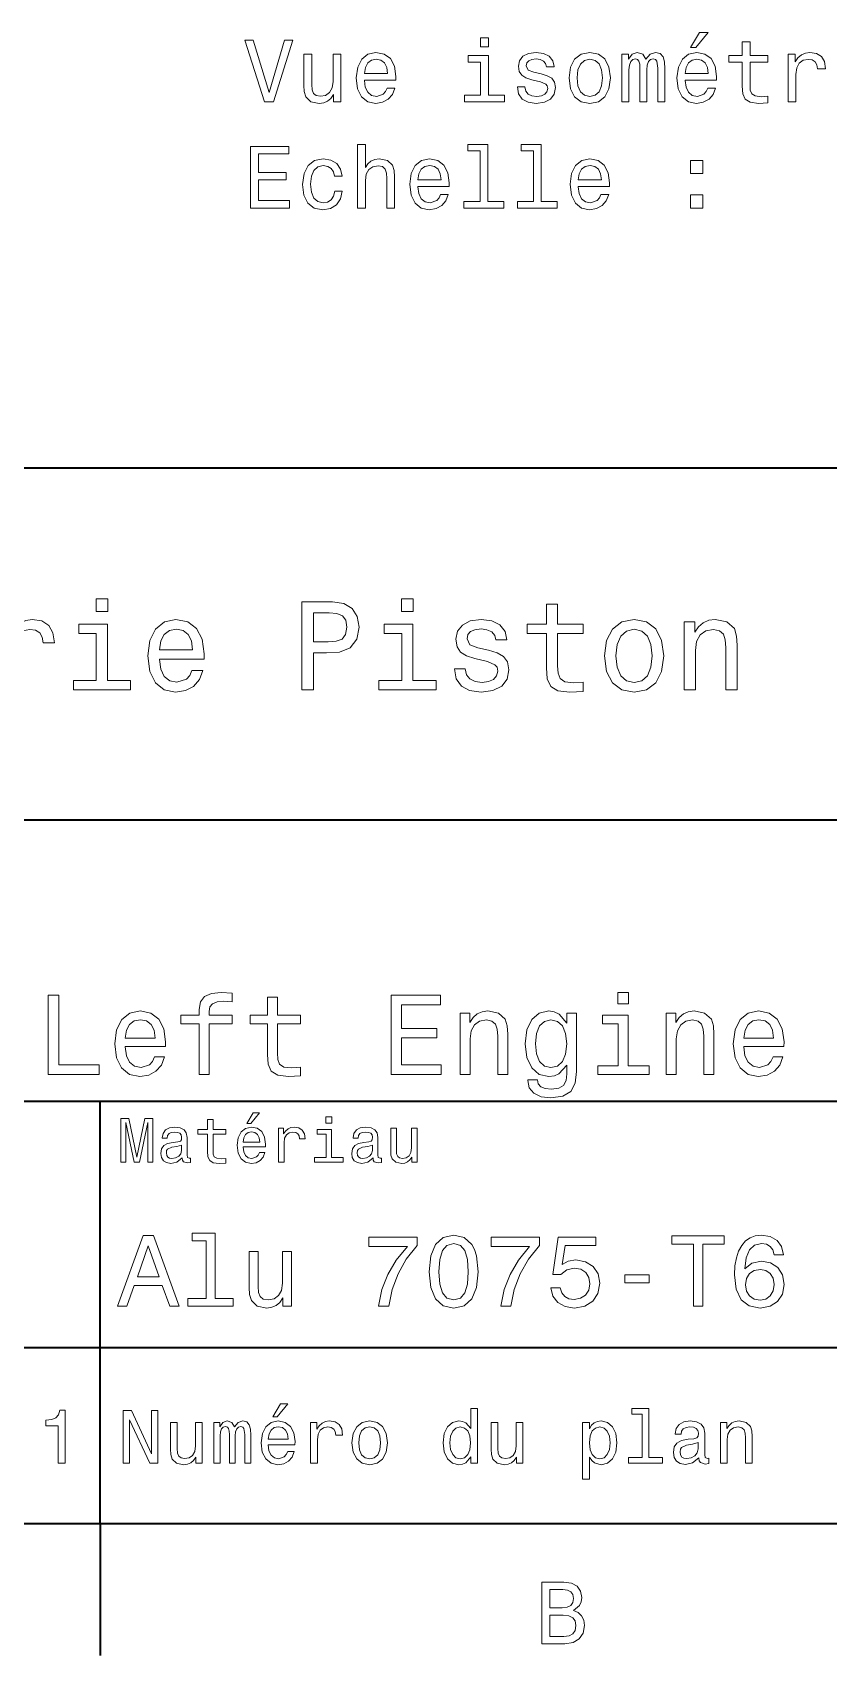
# Model space of a CAD drawing. Extents: x 0 to 420, y 0 to 297.
# Drawn here: x 311.2 to 356.4, y 2.5 to 94.7 of the extents above; entities that cross this region are included whole.
import ezdxf

# ---------------------------------------------------------------- set-up
doc = ezdxf.new("R2010")
doc.units = 0

msp = doc.modelspace()

# ---------------------------------------------------------------- linework, layer by layer
at = {"color": 7, "lineweight": 35}
for p, q in [((220, 70), (410, 70)), ((285, 50), (410, 50)), ((285, 34), (410, 34)), ((315, 20), (315, 34)), ((285, 20), (410, 20)), ((315, 10), (315, 20)), ((10, 10), (410, 10)), ((220, 10), (410, 10)), ((315, 10), (315, 2.5))]:
    msp.add_line(p, q, dxfattribs=at)
at = {"color": 7, "lineweight": 13}
for points in [[(325.473083, 94.31588), (324.595551, 91.335335), (323.69281, 94.31588), (323.213715, 94.31588), (324.343384, 90.810837), (324.847717, 90.810837), (325.952179, 94.31588)], [(337.067444, 94.431877), (336.59845, 94.431877), (336.59845, 93.927551), (337.067444, 93.927551)], [(348.535767, 93.887207), (348.833313, 93.887207), (349.534332, 94.744553), (349.04007, 94.744553)], [(351.470917, 93.050034), (351.470917, 91.693405), (351.50119, 91.254639), (351.642395, 90.952049), (351.924805, 90.775536), (352.4039, 90.715019), (352.928406, 90.740234), (352.928406, 91.12352), (352.545135, 91.093254), (352.197144, 91.133606), (352.010529, 91.259682), (351.92984, 91.471497), (351.914734, 91.769051), (351.914734, 93.050034), (352.928406, 93.050034), (352.928406, 93.428268), (351.914734, 93.428268), (351.914734, 94.220062), (351.470917, 94.220062), (351.470917, 93.428268), (350.704346, 93.428268), (350.704346, 93.050034)], [(328.675537, 93.519051), (328.23172, 93.519051), (328.23172, 91.95565), (328.181305, 91.592537), (328.035034, 91.330292), (327.808105, 91.168907), (327.510529, 91.118477), (327.273499, 91.158821), (327.122223, 91.279854), (327.036469, 91.486626), (327.016296, 91.779137), (327.016296, 93.519051), (326.57251, 93.519051), (326.57251, 91.738792), (326.587646, 91.380722), (326.683441, 91.083168), (326.975952, 90.810837), (327.444977, 90.715019), (327.697144, 90.75032), (327.914001, 90.841095), (328.100586, 90.997437), (328.251892, 91.22438), (328.251892, 90.810837), (328.675537, 90.810837)], [(330.011993, 92.036339), (331.787201, 92.036339), (331.792236, 92.243111), (331.711548, 92.823082), (331.489655, 93.256805), (331.136627, 93.519051), (330.667603, 93.614868), (330.208679, 93.514008), (329.855652, 93.231583), (329.628693, 92.772652), (329.548004, 92.167465), (329.623657, 91.54715), (329.850586, 91.093254), (330.198578, 90.810837), (330.652466, 90.715019), (331.045837, 90.780579), (331.368622, 90.952049), (331.605652, 91.22438), (331.741821, 91.587494), (331.30304, 91.587494), (331.21228, 91.385765), (331.081146, 91.234467), (330.707947, 91.113434), (330.420471, 91.168907), (330.203613, 91.345421), (330.062408, 91.632881), (330.011993, 92.02121)], [(330.011993, 92.409538), (330.067444, 92.757523), (330.203613, 93.014725), (330.4104, 93.171066), (330.682739, 93.22654), (330.950012, 93.171066), (331.156799, 93.014725), (331.282867, 92.757523), (331.328278, 92.409538)], [(337.052338, 91.184036), (337.052338, 93.428268), (335.912567, 93.428268), (335.912567, 93.050034), (336.608521, 93.050034), (336.608521, 91.184036), (335.700745, 91.184036), (335.700745, 90.810837), (337.970184, 90.810837), (337.970184, 91.184036)], [(340.058105, 92.389366), (339.629425, 92.490234), (339.311707, 92.606224), (339.20578, 92.843254), (339.236053, 93.009682), (339.341949, 93.130722), (339.513428, 93.206367), (339.760529, 93.236626), (339.997559, 93.206367), (340.184174, 93.115593), (340.305206, 92.979424), (340.355652, 92.797867), (340.789368, 92.797867), (340.789368, 92.807953), (340.713715, 93.135765), (340.506927, 93.392967), (340.184174, 93.554352), (339.760529, 93.614868), (339.331879, 93.554352), (339.019196, 93.387924), (338.82251, 93.140808), (338.761993, 92.828125), (338.807373, 92.525536), (338.948578, 92.313721), (339.180573, 92.162422), (339.518463, 92.056511), (340.012695, 91.935478), (340.315308, 91.809395), (340.395996, 91.708534), (340.426239, 91.557236), (340.380859, 91.370636), (340.259827, 91.229424), (340.063141, 91.138649), (339.800903, 91.108391), (339.523499, 91.138649), (339.321777, 91.244553), (339.185608, 91.416023), (339.130127, 91.653053), (338.701477, 91.653053), (338.772064, 91.249596), (338.978851, 90.957092), (339.306641, 90.780579), (339.760529, 90.715019), (340.234619, 90.780579), (340.582581, 90.957092), (340.794403, 91.23951), (340.870056, 91.607666), (340.814575, 91.925392), (340.658234, 92.14225), (340.401031, 92.283463)], [(341.636627, 92.162422), (341.717316, 91.54715), (341.94931, 91.093254), (342.317444, 90.810837), (342.811707, 90.715019), (343.300903, 90.810837), (343.669037, 91.088211), (343.901031, 91.542107), (343.986755, 92.162422), (343.901031, 92.777695), (343.669037, 93.236626), (343.300903, 93.514008), (342.811707, 93.614868), (342.317444, 93.514008), (341.94931, 93.231583), (341.717316, 92.777695)], [(342.090515, 92.167465), (342.135895, 92.621353), (342.2771, 92.949165), (342.504059, 93.150894), (342.811707, 93.221497), (343.114288, 93.150894), (343.341248, 92.954208), (343.482452, 92.621353), (343.532867, 92.167465), (343.482452, 91.708534), (343.341248, 91.375679), (343.114288, 91.17395), (342.811707, 91.108391), (342.504059, 91.17395), (342.2771, 91.375679), (342.135895, 91.708534)], [(344.627258, 90.810837), (345.035767, 90.810837), (345.035767, 92.621353), (345.060974, 92.893692), (345.136627, 93.090378), (345.252625, 93.206367), (345.403931, 93.251762), (345.524963, 93.211411), (345.605652, 93.11055), (345.645996, 92.939079), (345.661133, 92.712135), (345.661133, 90.810837), (346.044403, 90.810837), (346.044403, 92.621353), (346.069611, 92.888649), (346.145264, 93.085335), (346.266296, 93.206367), (346.417603, 93.251762), (346.538635, 93.211411), (346.619324, 93.11055), (346.669769, 92.712135), (346.669769, 90.810837), (347.078278, 90.810837), (347.078278, 92.681877), (347.05304, 93.070206), (346.972351, 93.367752), (346.810974, 93.549309), (346.548737, 93.614868), (346.241089, 93.514008), (346.004059, 93.221497), (345.817474, 93.508965), (345.504791, 93.614868), (345.217316, 93.514008), (345.02063, 93.231583), (345.02063, 93.519051), (344.627258, 93.519051)], [(348.228119, 92.036339), (350.003326, 92.036339), (350.008392, 92.243111), (349.927704, 92.823082), (349.70578, 93.256805), (349.352753, 93.519051), (348.883728, 93.614868), (348.424805, 93.514008), (348.071777, 93.231583), (347.844849, 92.772652), (347.76416, 92.167465), (347.839783, 91.54715), (348.066742, 91.093254), (348.414734, 90.810837), (348.868622, 90.715019), (349.261993, 90.780579), (349.584747, 90.952049), (349.821777, 91.22438), (349.957947, 91.587494), (349.519196, 91.587494), (349.428406, 91.385765), (349.297302, 91.234467), (348.924072, 91.113434), (348.636627, 91.168907), (348.419769, 91.345421), (348.278564, 91.632881), (348.228119, 92.02121)], [(348.228119, 92.409538), (348.2836, 92.757523), (348.419769, 93.014725), (348.626526, 93.171066), (348.898865, 93.22654), (349.166168, 93.171066), (349.372925, 93.014725), (349.499023, 92.757523), (349.544403, 92.409538)], [(354.078278, 90.810837), (354.522064, 90.810837), (354.522064, 92.359108), (354.567444, 92.732307), (354.703613, 92.999596), (354.925537, 93.16098), (355.223083, 93.216454), (355.444977, 93.181152), (355.611389, 93.080292), (355.71228, 92.908821), (355.747559, 92.676834), (356.196411, 92.676834), (356.135895, 93.085335), (355.969482, 93.377838), (355.692108, 93.554352), (355.313843, 93.614868), (355.056641, 93.574524), (354.834747, 93.473663), (354.638062, 93.302193), (354.48172, 93.070206), (354.48172, 93.519051), (354.078278, 93.519051)], [(323.536469, 84.764008), (325.755493, 84.764008), (325.755493, 85.187637), (324.000458, 85.187637), (324.000458, 86.372795), (325.563843, 86.372795), (325.563843, 86.791382), (324.000458, 86.791382), (324.000458, 87.840378), (325.715149, 87.840378), (325.715149, 88.264008), (323.536469, 88.264008)], [(329.623657, 84.764008), (330.067444, 84.764008), (330.067444, 86.327408), (330.112854, 86.685478), (330.259094, 86.947723), (330.486053, 87.109108), (330.788635, 87.169624), (331.030701, 87.119194), (331.182007, 86.983025), (331.25766, 86.756081), (331.282867, 86.453491), (331.282867, 84.764008), (331.726685, 84.764008), (331.726685, 86.544266), (331.706512, 86.902336), (331.615723, 87.19989), (331.318176, 87.472221), (330.854187, 87.568039), (330.602051, 87.532738), (330.385193, 87.43692), (330.203613, 87.285622), (330.067444, 87.07885), (330.067444, 88.385048), (329.623657, 88.385048)], [(336.578278, 88.011848), (336.578278, 85.137207), (335.665436, 85.137207), (335.665436, 84.764008), (337.92984, 84.764008), (337.92984, 85.137207), (337.022064, 85.137207), (337.022064, 88.385048), (335.882294, 88.385048), (335.882294, 88.011848)], [(339.614288, 88.011848), (339.614288, 85.137207), (338.701477, 85.137207), (338.701477, 84.764008), (340.965881, 84.764008), (340.965881, 85.137207), (340.058105, 85.137207), (340.058105, 88.385048), (338.918335, 88.385048), (338.918335, 88.011848)], [(328.312408, 86.574524), (328.75119, 86.574524), (328.6604, 86.977982), (328.443542, 87.295708), (328.105652, 87.492393), (327.66687, 87.568039), (327.182739, 87.467178), (326.814575, 87.184753), (326.582581, 86.725822), (326.501892, 86.11055), (326.577545, 85.50032), (326.804504, 85.046425), (327.162567, 84.764008), (327.651764, 84.66819), (328.08548, 84.743835), (328.42337, 84.95565), (328.655365, 85.288506), (328.756226, 85.732307), (328.332581, 85.732307), (328.256927, 85.44989), (328.115723, 85.238068), (327.914001, 85.106949), (327.66687, 85.066605), (327.359253, 85.132164), (327.137329, 85.333893), (327.00119, 85.661705), (326.95578, 86.125679), (327.00119, 86.579567), (327.142395, 86.907379), (327.369324, 87.109108), (327.66687, 87.17971), (327.929138, 87.134323), (328.125824, 87.018333), (328.256927, 86.826691)], [(333.048004, 85.98951), (334.823212, 85.98951), (334.828278, 86.196281), (334.747559, 86.776253), (334.525665, 87.209976), (334.172638, 87.472221), (333.703613, 87.568039), (333.24469, 87.467178), (332.891663, 87.184753), (332.664734, 86.725822), (332.584015, 86.120636), (332.659668, 85.50032), (332.886627, 85.046425), (333.234619, 84.764008), (333.688507, 84.66819), (334.081879, 84.733749), (334.404633, 84.90522), (334.641663, 85.177551), (334.777832, 85.540665), (334.339081, 85.540665), (334.248291, 85.338936), (334.117157, 85.187637), (333.743958, 85.066605), (333.456512, 85.122078), (333.239655, 85.298592), (333.09845, 85.586052), (333.048004, 85.97438)], [(333.048004, 86.362709), (333.103485, 86.710693), (333.239655, 86.967896), (333.446411, 87.124237), (333.71875, 87.17971), (333.986053, 87.124237), (334.19281, 86.967896), (334.318909, 86.710693), (334.364288, 86.362709)], [(342.156067, 85.98951), (343.931305, 85.98951), (343.93634, 86.196281), (343.855652, 86.776253), (343.633728, 87.209976), (343.280701, 87.472221), (342.811707, 87.568039), (342.352753, 87.467178), (341.999725, 87.184753), (341.772797, 86.725822), (341.692108, 86.120636), (341.767761, 85.50032), (341.99469, 85.046425), (342.342682, 84.764008), (342.79657, 84.66819), (343.189941, 84.733749), (343.512695, 84.90522), (343.749725, 85.177551), (343.885895, 85.540665), (343.447144, 85.540665), (343.356354, 85.338936), (343.22525, 85.187637), (342.852051, 85.066605), (342.564575, 85.122078), (342.347717, 85.298592), (342.206512, 85.586052), (342.156067, 85.97438)], [(342.156067, 86.362709), (342.211548, 86.710693), (342.347717, 86.967896), (342.554504, 87.124237), (342.826813, 87.17971), (343.094116, 87.124237), (343.300903, 86.967896), (343.426971, 86.710693), (343.472351, 86.362709)], [(348.535767, 86.720779), (349.23172, 86.720779), (349.23172, 87.472221), (348.535767, 87.472221)], [(348.535767, 84.764008), (349.23172, 84.764008), (349.23172, 85.51545), (348.535767, 85.51545)], [(315.439484, 62.554031), (314.76944, 62.554031), (314.76944, 61.833572), (315.439484, 61.833572)], [(326.462524, 57.381123), (327.125366, 57.381123), (327.125366, 59.492073), (327.860229, 59.492073), (328.602295, 59.528095), (329.193085, 59.780258), (329.574921, 60.270172), (329.70462, 60.940201), (329.60376, 61.559795), (329.315552, 62.013687), (328.840057, 62.287464), (328.19165, 62.381123), (326.462524, 62.381123)], [(332.788177, 62.554031), (332.118164, 62.554031), (332.118164, 61.833572), (332.788177, 61.833572)], [(340.353027, 60.579971), (340.353027, 58.64193), (340.39624, 58.015129), (340.597992, 57.582851), (341.001434, 57.330688), (341.685883, 57.244236), (342.43515, 57.280258), (342.43515, 57.827808), (341.887604, 57.78458), (341.390503, 57.842216), (341.123932, 58.022331), (341.008636, 58.324928), (340.98703, 58.75), (340.98703, 60.579971), (342.43515, 60.579971), (342.43515, 61.120316), (340.98703, 61.120316), (340.98703, 62.251438), (340.353027, 62.251438), (340.353027, 61.120316), (339.257935, 61.120316), (339.257935, 60.579971)], [(309.380402, 57.381123), (310.014404, 57.381123), (310.014404, 59.592937), (310.079254, 60.12608), (310.273773, 60.507923), (310.59079, 60.738472), (311.015839, 60.817722), (311.332855, 60.767288), (311.570618, 60.623199), (311.714691, 60.378242), (311.765137, 60.046829), (312.406342, 60.046829), (312.319885, 60.630402), (312.082123, 61.048271), (311.685883, 61.30043), (311.145538, 61.386887), (310.778107, 61.32925), (310.46109, 61.185158), (310.180115, 60.940201), (309.956757, 60.608788), (309.956757, 61.25), (309.380402, 61.25)], [(315.417877, 57.914265), (315.417877, 61.120316), (313.789612, 61.120316), (313.789612, 60.579971), (314.783875, 60.579971), (314.783875, 57.914265), (313.48703, 57.914265), (313.48703, 57.381123), (316.729095, 57.381123), (316.729095, 57.914265)], [(318.371765, 59.131844), (320.907776, 59.131844), (320.914978, 59.427231), (320.799713, 60.255764), (320.482697, 60.875359), (319.978394, 61.25), (319.30835, 61.386887), (318.65274, 61.242794), (318.148407, 60.839336), (317.824219, 60.183716), (317.708923, 59.319164), (317.816986, 58.432995), (318.141205, 57.78458), (318.638336, 57.381123), (319.286743, 57.244236), (319.848694, 57.337894), (320.309784, 57.582851), (320.648407, 57.971901), (320.842926, 58.490631), (320.216125, 58.490631), (320.086456, 58.20245), (319.899139, 57.986309), (319.365997, 57.8134), (318.955322, 57.892651), (318.645538, 58.14481), (318.443787, 58.555473), (318.371765, 59.110229)], [(328.011536, 61.76873), (328.443787, 61.725502), (328.760803, 61.588615), (328.94812, 61.336452), (329.01297, 60.940201), (328.940918, 60.522331), (328.746399, 60.270172), (328.414978, 60.140488), (327.96109, 60.104465), (327.125366, 60.104465), (327.125366, 61.76873)], [(332.766571, 57.914265), (332.766571, 61.120316), (331.138336, 61.120316), (331.138336, 60.579971), (332.132568, 60.579971), (332.132568, 57.914265), (330.835724, 57.914265), (330.835724, 57.381123), (334.07782, 57.381123), (334.07782, 57.914265)], [(337.060516, 59.636166), (336.44812, 59.780258), (335.994232, 59.945965), (335.842926, 60.28458), (335.886169, 60.522331), (336.037476, 60.695244), (336.28241, 60.803314), (336.635437, 60.846542), (336.97406, 60.803314), (337.240631, 60.67363), (337.413544, 60.479107), (337.485596, 60.219738), (338.105194, 60.219738), (338.105194, 60.23415), (337.997131, 60.70245), (337.701721, 61.069885), (337.240631, 61.30043), (336.635437, 61.386887), (336.023071, 61.30043), (335.576355, 61.062679), (335.29538, 60.709652), (335.208923, 60.262966), (335.273773, 59.830688), (335.475494, 59.528095), (335.806915, 59.311958), (336.289612, 59.16066), (336.995667, 58.987751), (337.427948, 58.807636), (337.543213, 58.663544), (337.586456, 58.447407), (337.521606, 58.180836), (337.348694, 57.979107), (337.067719, 57.849422), (336.693085, 57.806194), (336.296814, 57.849422), (336.008636, 58.000721), (335.814117, 58.245674), (335.734863, 58.584293), (335.122467, 58.584293), (335.223328, 58.007923), (335.518738, 57.590057), (335.98703, 57.337894), (336.635437, 57.244236), (337.312683, 57.337894), (337.809814, 57.590057), (338.112396, 57.993515), (338.220459, 58.519451), (338.141205, 58.973343), (337.917877, 59.283138), (337.550415, 59.484871)], [(343.65274, 59.311958), (343.768005, 58.432995), (344.099426, 57.78458), (344.625366, 57.381123), (345.331421, 57.244236), (346.030273, 57.381123), (346.556213, 57.777374), (346.887604, 58.425793), (347.010101, 59.311958), (346.887604, 60.190922), (346.556213, 60.846542), (346.030273, 61.242794), (345.331421, 61.386887), (344.625366, 61.242794), (344.099426, 60.839336), (343.768005, 60.190922)], [(348.177246, 57.381123), (348.811249, 57.381123), (348.811249, 59.614552), (348.876099, 60.12608), (349.085022, 60.500717), (349.409241, 60.731266), (349.841492, 60.817722), (350.187317, 60.745674), (350.403473, 60.551151), (350.511536, 60.226944), (350.547546, 59.794666), (350.547546, 57.381123), (351.181549, 57.381123), (351.181549, 59.924351), (351.15274, 60.435879), (351.023071, 60.86095), (350.597992, 61.25), (349.93515, 61.386887), (349.567719, 61.336452), (349.257935, 61.199566), (348.991364, 60.969017), (348.78241, 60.659222), (348.78241, 61.25), (348.177246, 61.25)], [(318.371765, 59.664986), (318.451019, 60.162102), (318.645538, 60.529537), (318.940918, 60.75288), (319.329956, 60.83213), (319.711823, 60.75288), (320.007202, 60.529537), (320.187317, 60.162102), (320.252167, 59.664986)], [(344.301147, 59.319164), (344.365997, 59.967579), (344.567719, 60.435879), (344.891937, 60.72406), (345.331421, 60.824928), (345.763702, 60.72406), (346.087891, 60.443081), (346.289612, 59.967579), (346.361664, 59.319164), (346.289612, 58.663544), (346.087891, 58.188038), (345.763702, 57.899853), (345.331421, 57.806194), (344.891937, 57.899853), (344.567719, 58.188038), (344.365997, 58.663544)], [(312.052582, 35.530258), (314.944519, 35.530258), (314.944519, 36.074928), (312.649139, 36.074928), (312.649139, 40.030258), (312.052582, 40.030258)], [(320.624634, 38.409222), (320.624634, 35.530258), (321.195251, 35.530258), (321.195251, 38.409222), (322.492065, 38.409222), (322.492065, 38.895531), (321.195251, 38.895531), (321.195251, 39.109509), (321.240631, 39.368874), (321.389771, 39.543945), (321.642639, 39.647694), (322.005768, 39.6866), (322.492065, 39.66066), (322.492065, 40.153458), (321.876068, 40.185879), (321.318451, 40.127522), (320.929382, 39.95245), (320.695953, 39.647694), (320.624634, 39.213257), (320.624634, 38.895531), (319.580688, 38.895531), (319.580688, 38.409222)], [(324.502167, 38.409222), (324.502167, 36.664986), (324.541077, 36.100864), (324.722626, 35.711815), (325.085724, 35.484871), (325.701721, 35.407059), (326.376068, 35.43948), (326.376068, 35.932274), (325.88327, 35.893372), (325.435883, 35.945244), (325.195953, 36.107349), (325.092224, 36.379681), (325.072754, 36.762245), (325.072754, 38.409222), (326.376068, 38.409222), (326.376068, 38.895531), (325.072754, 38.895531), (325.072754, 39.913544), (324.502167, 39.913544), (324.502167, 38.895531), (323.516571, 38.895531), (323.516571, 38.409222)], [(331.524506, 35.530258), (334.377533, 35.530258), (334.377533, 36.074928), (332.121033, 36.074928), (332.121033, 37.598701), (334.131134, 37.598701), (334.131134, 38.136887), (332.121033, 38.136887), (332.121033, 39.485588), (334.325653, 39.485588), (334.325653, 40.030258), (331.524506, 40.030258)], [(345.018005, 40.185879), (344.414978, 40.185879), (344.414978, 39.537464), (345.018005, 39.537464)], [(316.429382, 37.105907), (318.711823, 37.105907), (318.718292, 37.371758), (318.614563, 38.117435), (318.329254, 38.675072), (317.875366, 39.012245), (317.272339, 39.135445), (316.682281, 39.005764), (316.228394, 38.642651), (315.936584, 38.052593), (315.832855, 37.274494), (315.930115, 36.476944), (316.221893, 35.893372), (316.669312, 35.530258), (317.252869, 35.407059), (317.758636, 35.491352), (318.173615, 35.711815), (318.478394, 36.061958), (318.653442, 36.528816), (318.089325, 36.528816), (317.972626, 36.269451), (317.804047, 36.074928), (317.324219, 35.919308), (316.95462, 35.990631), (316.675781, 36.217579), (316.494232, 36.587173), (316.429382, 37.086452)], [(335.447418, 35.530258), (336.018005, 35.530258), (336.018005, 37.540344), (336.076355, 38.000721), (336.264404, 38.337894), (336.556183, 38.545387), (336.945251, 38.623199), (337.25647, 38.558357), (337.451019, 38.383286), (337.548279, 38.091499), (337.580688, 37.70245), (337.580688, 35.530258), (338.151306, 35.530258), (338.151306, 37.819164), (338.125366, 38.279537), (338.008636, 38.662102), (337.626068, 39.012245), (337.029541, 39.135445), (336.698853, 39.090057), (336.420013, 38.966858), (336.180115, 38.759365), (335.992065, 38.480545), (335.992065, 39.012245), (335.447418, 39.012245)], [(342.061249, 35.685879), (342.061249, 39.012245), (341.516571, 39.012245), (341.516571, 38.448124), (341.069153, 38.960373), (340.796814, 39.090057), (340.492065, 39.135445), (339.940918, 39.005764), (339.51297, 38.642651), (339.234161, 38.059078), (339.136871, 37.274494), (339.234161, 36.483429), (339.51297, 35.899857), (339.940918, 35.530258), (340.492065, 35.407059), (340.803314, 35.45245), (341.062683, 35.569164), (341.516571, 36.061958), (341.516571, 35.569164), (341.464691, 35.180115), (341.322052, 34.901295), (341.049713, 34.739193), (340.641205, 34.680836), (340.284576, 34.719738), (340.031708, 34.817001), (339.882568, 34.985588), (339.837158, 35.212536), (339.286011, 35.212536), (339.286011, 35.1866), (339.3703, 34.771614), (339.629669, 34.460373), (340.044678, 34.259365), (340.608795, 34.188038), (341.283142, 34.285301), (341.73053, 34.557636), (341.983429, 35.030979)], [(344.998566, 36.010086), (344.998566, 38.895531), (343.533142, 38.895531), (343.533142, 38.409222), (344.427948, 38.409222), (344.427948, 36.010086), (343.260803, 36.010086), (343.260803, 35.530258), (346.17868, 35.530258), (346.17868, 36.010086)], [(347.157776, 35.530258), (347.728394, 35.530258), (347.728394, 37.540344), (347.786743, 38.000721), (347.974792, 38.337894), (348.266571, 38.545387), (348.655609, 38.623199), (348.966858, 38.558357), (349.161377, 38.383286), (349.258636, 38.091499), (349.291077, 37.70245), (349.291077, 35.530258), (349.861664, 35.530258), (349.861664, 37.819164), (349.835724, 38.279537), (349.719025, 38.662102), (349.336456, 39.012245), (348.739899, 39.135445), (348.40921, 39.090057), (348.130402, 38.966858), (347.890503, 38.759365), (347.702454, 38.480545), (347.702454, 39.012245), (347.157776, 39.012245)], [(351.560516, 37.105907), (353.842926, 37.105907), (353.849426, 37.371758), (353.745667, 38.117435), (353.460358, 38.675072), (353.00647, 39.012245), (352.403442, 39.135445), (351.813385, 39.005764), (351.359497, 38.642651), (351.067719, 38.052593), (350.963989, 37.274494), (351.061218, 36.476944), (351.353027, 35.893372), (351.800415, 35.530258), (352.384003, 35.407059), (352.889771, 35.491352), (353.304749, 35.711815), (353.609497, 36.061958), (353.784576, 36.528816), (353.220459, 36.528816), (353.103729, 36.269451), (352.93515, 36.074928), (352.455322, 35.919308), (352.085724, 35.990631), (351.806915, 36.217579), (351.625366, 36.587173), (351.560516, 37.086452)], [(316.429382, 37.585735), (316.500732, 38.033138), (316.675781, 38.363831), (316.94165, 38.564842), (317.291779, 38.636166), (317.635437, 38.564842), (317.901306, 38.363831), (318.063385, 38.033138), (318.121765, 37.585735)], [(339.726929, 37.274494), (339.785309, 37.851585), (339.960388, 38.279537), (340.232697, 38.532421), (340.595825, 38.623199), (340.978394, 38.532421), (341.263672, 38.279537), (341.438751, 37.851585), (341.503601, 37.274494), (341.438751, 36.684437), (341.263672, 36.262966), (340.978394, 36.003601), (340.595825, 35.919308), (340.232697, 36.003601), (339.960388, 36.262966), (339.785309, 36.690922)], [(351.560516, 37.585735), (351.631836, 38.033138), (351.806915, 38.363831), (352.072754, 38.564842), (352.422913, 38.636166), (352.766571, 38.564842), (353.03241, 38.363831), (353.194519, 38.033138), (353.252869, 37.585735)], [(323.341492, 32.728386), (323.554047, 32.728386), (324.054749, 33.340778), (323.701721, 33.340778)], [(316.183716, 30.530979), (316.46109, 30.530979), (316.46109, 32.80043), (316.929382, 30.530979), (317.239197, 30.530979), (317.703888, 32.80043), (317.703888, 30.530979), (317.984863, 30.530979), (317.984863, 33.030979), (317.54538, 33.030979), (317.08429, 30.826368), (316.626801, 33.030979), (316.183716, 33.030979)], [(319.656342, 30.78314), (319.656342, 30.772333), (319.674347, 30.649855), (319.728394, 30.5634), (319.955322, 30.494957), (320.131836, 30.523775), (320.131836, 30.768732), (320.056183, 30.757925), (319.955322, 30.804754), (319.937317, 30.948847), (319.937317, 31.950287), (319.894104, 32.206051), (319.768005, 32.386166), (319.548279, 32.494236), (319.238464, 32.533859), (318.935883, 32.490635), (318.712524, 32.368156), (318.572052, 32.177231), (318.525208, 31.925072), (318.525208, 31.903458), (318.809784, 31.903458), (318.835022, 32.054756), (318.914276, 32.162823), (319.043945, 32.227665), (319.227661, 32.25288), (319.404175, 32.234871), (319.530273, 32.180836), (319.605896, 32.087173), (319.631134, 31.957493), (319.61673, 31.806194), (319.559082, 31.730547), (319.414978, 31.694523), (319.144806, 31.665705), (318.835022, 31.600864), (318.615265, 31.48559), (318.485596, 31.305475), (318.445953, 31.038904), (318.481995, 30.801151), (318.593658, 30.62464), (318.773773, 30.512968), (319.022339, 30.473343), (319.357361, 30.54899)], [(321.100861, 32.130402), (321.100861, 31.161383), (321.122467, 30.847982), (321.223328, 30.631844), (321.425079, 30.505762), (321.767303, 30.462536), (322.141937, 30.480547), (322.141937, 30.754322), (321.868164, 30.732708), (321.619598, 30.761526), (321.486298, 30.851583), (321.42868, 31.002882), (321.417877, 31.215418), (321.417877, 32.130402), (322.141937, 32.130402), (322.141937, 32.400574), (321.417877, 32.400574), (321.417877, 32.966137), (321.100861, 32.966137), (321.100861, 32.400574), (320.553314, 32.400574), (320.553314, 32.130402)], [(323.121765, 31.40634), (324.389771, 31.40634), (324.393372, 31.554033), (324.335724, 31.9683), (324.177246, 32.278099), (323.925079, 32.465416), (323.590057, 32.533859), (323.262238, 32.461815), (323.010101, 32.260086), (322.847992, 31.932276), (322.790344, 31.5), (322.844391, 31.056915), (323.00647, 30.732708), (323.255035, 30.530979), (323.579254, 30.462536), (323.860229, 30.509365), (324.09079, 30.631844), (324.260101, 30.826368), (324.357361, 31.085733), (324.043945, 31.085733), (323.979095, 30.941643), (323.885437, 30.833572), (323.618866, 30.747118), (323.413544, 30.786743), (323.258636, 30.912823), (323.157776, 31.118155), (323.121765, 31.395533)], [(325.131836, 30.530979), (325.448853, 30.530979), (325.448853, 31.636887), (325.481262, 31.903458), (325.578522, 32.094379), (325.73703, 32.209652), (325.949554, 32.249279), (326.108063, 32.224064), (326.226959, 32.152016), (326.298981, 32.029537), (326.324219, 31.863832), (326.644806, 31.863832), (326.601593, 32.155621), (326.482697, 32.364552), (326.284576, 32.490635), (326.014404, 32.533859), (325.830688, 32.505043), (325.67218, 32.432995), (325.531708, 32.310516), (325.420044, 32.144814), (325.420044, 32.465416), (325.131836, 32.465416)], [(328.150574, 30.79755), (328.150574, 32.400574), (327.336456, 32.400574), (327.336456, 32.130402), (327.833588, 32.130402), (327.833588, 30.79755), (327.18515, 30.79755), (327.18515, 30.530979), (328.806183, 30.530979), (328.806183, 30.79755)], [(328.161377, 33.117435), (327.826355, 33.117435), (327.826355, 32.757202), (328.161377, 32.757202)], [(330.499268, 30.78314), (330.499268, 30.772333), (330.517303, 30.649855), (330.57132, 30.5634), (330.798279, 30.494957), (330.974792, 30.523775), (330.974792, 30.768732), (330.899139, 30.757925), (330.798279, 30.804754), (330.780273, 30.948847), (330.780273, 31.950287), (330.73703, 32.206051), (330.610962, 32.386166), (330.391205, 32.494236), (330.081421, 32.533859), (329.778809, 32.490635), (329.555481, 32.368156), (329.414978, 32.177231), (329.368164, 31.925072), (329.368164, 31.903458), (329.65274, 31.903458), (329.677948, 32.054756), (329.757202, 32.162823), (329.886902, 32.227665), (330.070618, 32.25288), (330.247131, 32.234871), (330.373199, 32.180836), (330.448853, 32.087173), (330.47406, 31.957493), (330.459656, 31.806194), (330.402008, 31.730547), (330.257935, 31.694523), (329.987762, 31.665705), (329.677948, 31.600864), (329.458221, 31.48559), (329.328522, 31.305475), (329.28891, 31.038904), (329.324921, 30.801151), (329.436584, 30.62464), (329.616699, 30.512968), (329.865265, 30.473343), (330.200287, 30.54899)], [(333.010071, 32.465416), (332.693085, 32.465416), (332.693085, 31.348703), (332.657074, 31.089336), (332.552582, 30.902016), (332.390503, 30.786743), (332.177948, 30.750719), (332.008636, 30.779539), (331.900574, 30.865993), (331.839325, 31.013687), (331.824921, 31.222622), (331.824921, 32.465416), (331.507935, 32.465416), (331.507935, 31.193804), (331.518738, 30.93804), (331.587189, 30.725504), (331.796112, 30.530979), (332.131134, 30.462536), (332.311249, 30.487751), (332.466125, 30.552593), (332.599426, 30.664265), (332.707489, 30.826368), (332.707489, 30.530979), (333.010071, 30.530979)], [(319.620331, 31.208212), (319.577087, 31.020893), (319.461823, 30.876801), (319.28891, 30.78314), (319.076355, 30.750719), (318.939484, 30.768732), (318.842224, 30.826368), (318.780975, 30.927233), (318.76297, 31.067722), (318.777374, 31.193804), (318.835022, 31.283861), (319.065552, 31.384726), (319.357361, 31.427954), (319.620331, 31.514408)], [(323.121765, 31.672911), (323.161377, 31.921469), (323.258636, 32.105186), (323.406342, 32.216858), (323.600861, 32.256485), (323.791779, 32.216858), (323.939484, 32.105186), (324.029541, 31.921469), (324.061951, 31.672911)], [(330.463257, 31.208212), (330.420044, 31.020893), (330.304749, 30.876801), (330.131836, 30.78314), (329.919312, 30.750719), (329.78241, 30.768732), (329.68515, 30.826368), (329.623932, 30.927233), (329.605896, 31.067722), (329.620331, 31.193804), (329.677948, 31.283861), (329.908508, 31.384726), (330.200287, 31.427954), (330.463257, 31.514408)], [(315.982697, 22.360231), (316.51297, 22.360231), (316.933716, 23.536024), (318.530273, 23.536024), (318.951019, 22.360231), (319.492798, 22.360231), (318.028809, 26.365995), (317.440918, 26.365995)], [(321.020172, 26.072046), (321.020172, 22.786745), (319.976959, 22.786745), (319.976959, 22.360231), (322.56485, 22.360231), (322.56485, 22.786745), (321.527374, 22.786745), (321.527374, 26.49856), (320.224792, 26.49856), (320.224792, 26.072046)], [(330.812683, 22.360231), (331.394806, 22.360231), (331.585022, 23.311239), (331.919312, 24.198849), (332.391937, 25.023056), (333.008636, 25.795389), (333.008636, 26.273777), (330.265137, 26.273777), (330.265137, 25.749281), (332.455322, 25.749281), (331.82132, 24.971182), (331.342926, 24.158503), (331.008636, 23.293949)], [(333.694519, 24.314121), (333.780975, 23.409224), (334.05188, 22.763689), (334.484161, 22.371759), (335.083588, 22.244957), (335.677246, 22.371759), (336.109497, 22.763689), (336.374634, 23.409224), (336.466858, 24.314121), (336.374634, 25.213257), (336.265137, 25.570606), (336.109497, 25.864553), (335.677246, 26.256485), (335.083588, 26.38905), (334.484161, 26.256485), (334.05188, 25.858791), (333.780975, 25.213257)], [(334.247833, 24.314121), (334.293945, 25.011528), (334.438049, 25.51297), (334.697418, 25.806917), (335.083588, 25.910664), (335.463989, 25.806917), (335.723328, 25.51297), (335.867432, 25.011528), (335.913544, 24.314121), (335.867432, 23.610952), (335.723328, 23.10951), (335.463989, 22.815563), (335.083588, 22.717581), (334.697418, 22.815563), (334.438049, 23.10951), (334.293945, 23.610952)], [(337.752167, 22.360231), (338.33429, 22.360231), (338.524506, 23.311239), (338.858795, 24.198849), (339.331421, 25.023056), (339.94812, 25.795389), (339.94812, 26.273777), (337.20462, 26.273777), (337.20462, 25.749281), (339.394806, 25.749281), (338.760803, 24.971182), (338.28241, 24.158503), (337.94812, 23.293949)], [(340.593658, 23.40346), (340.720459, 22.930836), (341.002869, 22.56196), (341.417877, 22.331413), (341.94812, 22.244957), (342.530273, 22.348703), (342.985596, 22.631124), (343.273773, 23.080692), (343.38327, 23.657061), (343.285309, 24.193085), (343.008636, 24.613834), (342.576355, 24.884727), (342.017303, 24.98271), (341.585022, 24.913546), (341.250732, 24.723343), (341.412109, 25.801153), (343.164276, 25.801153), (343.164276, 26.273777), (341.02594, 26.273777), (340.708923, 24.152739), (341.170013, 24.152739), (341.504333, 24.423632), (341.930847, 24.521614), (342.299713, 24.458214), (342.582123, 24.273777), (342.760803, 23.991356), (342.824219, 23.628242), (342.760803, 23.265131), (342.576355, 22.98271), (342.293945, 22.804035), (341.930847, 22.740635), (341.625366, 22.780981), (341.389038, 22.913546), (341.216125, 23.121038), (341.129669, 23.40346)], [(348.697388, 22.360231), (349.227661, 22.360231), (349.227661, 25.876081), (350.438049, 25.876081), (350.438049, 26.360231), (347.481262, 26.360231), (347.481262, 25.876081), (348.697388, 25.876081)], [(353.815552, 25.282421), (353.706055, 25.749281), (353.452454, 26.095102), (353.060516, 26.314121), (352.553314, 26.38905), (352.213257, 26.348703), (351.919312, 26.239193), (351.659943, 26.06052), (351.440918, 25.806917), (351.268005, 25.489914), (351.141205, 25.103746), (351.060516, 24.648417), (351.037476, 24.135448), (351.129669, 23.317003), (351.412109, 22.723343), (351.867432, 22.365995), (352.489899, 22.244957), (353.048981, 22.348703), (353.475494, 22.619596), (353.752167, 23.04611), (353.850128, 23.587896), (353.752167, 24.135448), (353.48703, 24.556196), (353.07782, 24.821327), (352.570618, 24.913546), (352.023041, 24.798271), (351.613831, 24.469742), (351.700287, 25.103746), (351.884735, 25.559078), (352.167145, 25.829971), (352.559082, 25.922192), (352.84726, 25.876081), (353.066284, 25.755043), (353.210388, 25.553314), (353.285309, 25.282421)], [(317.118164, 24.025938), (317.734863, 25.789627), (318.351593, 24.025938)], [(325.867432, 25.455332), (325.360229, 25.455332), (325.360229, 23.668589), (325.302582, 23.253603), (325.135437, 22.953892), (324.876068, 22.769453), (324.536011, 22.711817), (324.265137, 22.757925), (324.092224, 22.896254), (323.994232, 23.132566), (323.971191, 23.46686), (323.971191, 25.455332), (323.463989, 25.455332), (323.463989, 23.42075), (323.481262, 23.011528), (323.59079, 22.671471), (323.925079, 22.360231), (324.46109, 22.250721), (324.749268, 22.291067), (324.997131, 22.394814), (325.210388, 22.573488), (325.383301, 22.832853), (325.383301, 22.360231), (325.867432, 22.360231)], [(344.79538, 23.680117), (346.190186, 23.680117), (346.190186, 24.135448), (344.79538, 24.135448)], [(353.291077, 23.582134), (353.227661, 23.219021), (353.066284, 22.942364), (352.806915, 22.757925), (352.484131, 22.700289), (352.144104, 22.757925), (351.884735, 22.9366), (351.71759, 23.213257), (351.66571, 23.57637), (351.723328, 23.933718), (351.884735, 24.204613), (352.149841, 24.377522), (352.507202, 24.440924), (352.818451, 24.377522), (353.066284, 24.210375), (353.227661, 23.939482)], [(324.809814, 16.065563), (325.06485, 16.065563), (325.66571, 16.800432), (325.242065, 16.800432)], [(312.621033, 13.428675), (313.014404, 13.428675), (313.014404, 16.450289), (312.720459, 16.450289), (312.642639, 16.1866), (312.48703, 16.009367), (312.249268, 15.905621), (311.920746, 15.871038), (311.920746, 15.564121), (312.621033, 15.564121)], [(316.315552, 13.428675), (316.674347, 13.428675), (316.674347, 15.888329), (317.824219, 13.428675), (318.286743, 13.428675), (318.286743, 16.428675), (317.923645, 16.428675), (317.923645, 13.969021), (316.786743, 16.428675), (316.315552, 16.428675)], [(320.798279, 15.75), (320.417877, 15.75), (320.417877, 14.409943), (320.374634, 14.098703), (320.249268, 13.873919), (320.054749, 13.735591), (319.799713, 13.692364), (319.596527, 13.726946), (319.466858, 13.830692), (319.393372, 14.007925), (319.376068, 14.258646), (319.376068, 15.75), (318.995667, 15.75), (318.995667, 14.224064), (319.008636, 13.917148), (319.09079, 13.662104), (319.341492, 13.428675), (319.74353, 13.346542), (319.959656, 13.376801), (320.145538, 13.454611), (320.305481, 13.588617), (320.43515, 13.783141), (320.43515, 13.428675), (320.798279, 13.428675)], [(321.459656, 13.428675), (321.809784, 13.428675), (321.809784, 14.980548), (321.831421, 15.213978), (321.89624, 15.382565), (321.995667, 15.481989), (322.125366, 15.520894), (322.229095, 15.486312), (322.298279, 15.399857), (322.332855, 15.252882), (322.345825, 15.058358), (322.345825, 13.428675), (322.674347, 13.428675), (322.674347, 14.980548), (322.695953, 15.209655), (322.760803, 15.378242), (322.864563, 15.481989), (322.994232, 15.520894), (323.097992, 15.486312), (323.167145, 15.399857), (323.210388, 15.058358), (323.210388, 13.428675), (323.560516, 13.428675), (323.560516, 15.032421), (323.53891, 15.365274), (323.469727, 15.620317), (323.331421, 15.775937), (323.106628, 15.832133), (322.842926, 15.745678), (322.639771, 15.494957), (322.479828, 15.741355), (322.211823, 15.832133), (321.965424, 15.745678), (321.796844, 15.503603), (321.796844, 15.75), (321.459656, 15.75)], [(324.546112, 14.479107), (326.067719, 14.479107), (326.072052, 14.656341), (326.002869, 15.153459), (325.812683, 15.525217), (325.510101, 15.75), (325.108063, 15.832133), (324.714691, 15.745678), (324.412109, 15.503603), (324.21759, 15.110231), (324.148407, 14.591499), (324.213257, 14.059798), (324.407776, 13.67075), (324.706055, 13.428675), (325.095093, 13.346542), (325.432281, 13.402739), (325.708923, 13.549712), (325.912109, 13.783141), (326.028809, 14.09438), (325.65274, 14.09438), (325.574921, 13.92147), (325.462524, 13.791787), (325.142639, 13.688041), (324.89624, 13.735591), (324.710388, 13.886888), (324.589325, 14.133286), (324.546112, 14.466139)], [(326.958221, 13.428675), (327.338623, 13.428675), (327.338623, 14.755764), (327.377533, 15.075649), (327.494232, 15.304755), (327.684448, 15.443084), (327.939484, 15.490635), (328.129669, 15.460375), (328.272339, 15.373919), (328.358795, 15.226946), (328.389038, 15.028098), (328.773773, 15.028098), (328.721893, 15.378242), (328.579254, 15.628963), (328.341492, 15.78026), (328.017303, 15.832133), (327.796844, 15.797551), (327.606628, 15.711096), (327.438049, 15.564121), (327.304047, 15.365274), (327.304047, 15.75), (326.958221, 15.75)], [(329.305481, 14.587176), (329.374634, 14.059798), (329.573486, 13.67075), (329.889038, 13.428675), (330.312683, 13.346542), (330.731995, 13.428675), (331.047546, 13.666427), (331.246399, 14.055476), (331.319885, 14.587176), (331.246399, 15.114553), (331.047546, 15.507925), (330.731995, 15.745678), (330.312683, 15.832133), (329.889038, 15.745678), (329.573486, 15.503603), (329.374634, 15.114553)], [(336.048981, 13.787464), (336.048981, 13.428675), (336.429382, 13.428675), (336.429382, 16.532421), (336.053314, 16.532421), (336.053314, 15.395534), (335.763702, 15.724064), (335.586456, 15.801874), (335.383301, 15.832133), (335.015839, 15.745678), (334.73056, 15.503603), (334.544678, 15.114553), (334.479828, 14.591499), (334.544678, 14.068444), (334.73056, 13.675073), (335.015839, 13.428675), (335.383301, 13.346542), (335.586456, 13.376801), (335.768005, 13.454611)], [(339.014404, 15.75), (338.634003, 15.75), (338.634003, 14.409943), (338.59079, 14.098703), (338.465424, 13.873919), (338.270905, 13.735591), (338.015839, 13.692364), (337.812683, 13.726946), (337.682983, 13.830692), (337.609497, 14.007925), (337.592224, 14.258646), (337.592224, 15.75), (337.211823, 15.75), (337.211823, 14.224064), (337.224792, 13.917148), (337.306915, 13.662104), (337.557648, 13.428675), (337.959656, 13.346542), (338.175781, 13.376801), (338.361664, 13.454611), (338.521606, 13.588617), (338.651306, 13.783141), (338.651306, 13.428675), (339.014404, 13.428675)], [(342.788177, 15.391211), (342.788177, 15.75), (342.407776, 15.75), (342.407776, 12.529539), (342.788177, 12.529539), (342.788177, 13.783141), (342.92218, 13.579971), (343.073486, 13.445966), (343.453888, 13.346542), (343.817017, 13.428675), (344.102295, 13.675073), (344.288177, 14.064121), (344.357361, 14.591499), (344.288177, 15.114553), (344.102295, 15.503603), (343.817017, 15.745678), (343.453888, 15.832133), (343.246399, 15.806196), (343.069153, 15.724064), (342.917877, 15.585735)], [(345.788177, 16.212536), (345.788177, 13.748559), (345.005768, 13.748559), (345.005768, 13.428675), (346.946686, 13.428675), (346.946686, 13.748559), (346.168579, 13.748559), (346.168579, 16.532421), (345.19165, 16.532421), (345.19165, 16.212536)], [(349.01297, 13.731268), (349.01297, 13.7183), (349.034576, 13.571326), (349.099426, 13.46758), (349.371765, 13.385448), (349.583588, 13.42003), (349.583588, 13.713977), (349.492798, 13.701009), (349.371765, 13.757205), (349.350159, 13.930116), (349.350159, 15.131845), (349.298279, 15.438761), (349.146973, 15.6549), (348.883301, 15.784582), (348.511536, 15.832133), (348.148407, 15.78026), (347.880402, 15.633286), (347.711823, 15.404179), (347.65564, 15.101585), (347.65564, 15.075649), (347.997131, 15.075649), (348.027374, 15.257205), (348.122498, 15.386889), (348.278107, 15.464698), (348.498566, 15.494957), (348.710388, 15.473343), (348.861664, 15.408502), (348.952454, 15.29611), (348.982727, 15.140491), (348.965424, 14.958934), (348.896271, 14.868156), (348.723358, 14.824928), (348.399139, 14.790346), (348.027374, 14.712537), (347.763702, 14.574208), (347.608063, 14.358069), (347.560516, 14.038185), (347.60376, 13.752882), (347.737762, 13.541066), (347.953888, 13.407061), (348.252167, 13.35951), (348.654175, 13.450289)], [(350.236328, 13.428675), (350.61673, 13.428675), (350.61673, 14.768732), (350.65564, 15.075649), (350.780975, 15.300432), (350.975525, 15.438761), (351.234863, 15.490635), (351.442383, 15.447407), (351.572052, 15.330692), (351.636902, 15.136168), (351.658508, 14.876801), (351.658508, 13.428675), (352.03891, 13.428675), (352.03891, 14.954612), (352.021606, 15.261528), (351.943817, 15.516571), (351.688782, 15.75), (351.291077, 15.832133), (351.070618, 15.801874), (350.884735, 15.719741), (350.724792, 15.581412), (350.599426, 15.395534), (350.599426, 15.75), (350.236328, 15.75)], [(324.546112, 14.798992), (324.593658, 15.097262), (324.710388, 15.317724), (324.887604, 15.45173), (325.121033, 15.49928), (325.350159, 15.45173), (325.527374, 15.317724), (325.635437, 15.097262), (325.674347, 14.798992)], [(329.694519, 14.591499), (329.733429, 14.980548), (329.854462, 15.261528), (330.048981, 15.434439), (330.312683, 15.494957), (330.572052, 15.434439), (330.766571, 15.26585), (330.887604, 14.980548), (330.930847, 14.591499), (330.887604, 14.198127), (330.766571, 13.912825), (330.572052, 13.739914), (330.312683, 13.683718), (330.048981, 13.739914), (329.854462, 13.912825), (329.733429, 14.198127)], [(335.44812, 15.490635), (335.698853, 15.430116), (335.889038, 15.261528), (336.001434, 14.980548), (336.044678, 14.591499), (336.001434, 14.198127), (335.889038, 13.917148), (335.698853, 13.744237), (335.44812, 13.688041), (335.210388, 13.744237), (335.028809, 13.917148), (334.907776, 14.20245), (334.868866, 14.591499), (334.907776, 14.976225), (335.028809, 15.257205), (335.210388, 15.430116)], [(343.389038, 13.688041), (343.134003, 13.744237), (342.94812, 13.917148), (342.831421, 14.198127), (342.792511, 14.591499), (342.831421, 14.980548), (342.94812, 15.261528), (343.134003, 15.430116), (343.389038, 15.490635), (343.622498, 15.430116), (343.80835, 15.257205), (343.925079, 14.976225), (343.968292, 14.591499), (343.925079, 14.20245), (343.80835, 13.917148), (343.622498, 13.744237)], [(348.969757, 14.241355), (348.917877, 14.016571), (348.779541, 13.84366), (348.572052, 13.731268), (348.317017, 13.692364), (348.15274, 13.713977), (348.036041, 13.783141), (347.962555, 13.904179), (347.940918, 14.072767), (347.958221, 14.224064), (348.027374, 14.332133), (348.304047, 14.453171), (348.654175, 14.505044), (348.969757, 14.60879)], [(341.880402, 5.057997), (342.233429, 5.350504), (342.324219, 5.54719), (342.354462, 5.789265), (342.28891, 6.167507), (342.092224, 6.439841), (341.774506, 6.606268), (341.330688, 6.666787), (340.085022, 6.666787), (340.085022, 3.166787), (341.401306, 3.166787), (341.870331, 3.237392), (342.218292, 3.444164), (342.43515, 3.771974), (342.510803, 4.215778), (342.465424, 4.513329), (342.344391, 4.760447), (342.147705, 4.942003)], [(341.234863, 5.214337), (340.549011, 5.214337), (340.549011, 6.248199), (341.275208, 6.248199), (341.547546, 6.217939), (341.739197, 6.127161), (341.855194, 5.970821), (341.895538, 5.738832), (341.850159, 5.506845), (341.729126, 5.345461), (341.522339, 5.244596)], [(341.345825, 3.585375), (340.549011, 3.585375), (340.549011, 4.790706), (341.300446, 4.790706), (341.618164, 4.755404), (341.845093, 4.649496), (341.981262, 4.467939), (342.026672, 4.205691), (341.981262, 3.928314), (341.855194, 3.736671), (341.643372, 3.620677)]]:
    msp.add_lwpolyline(points, close=True, dxfattribs=at)

doc.saveas('drawing.dxf')
